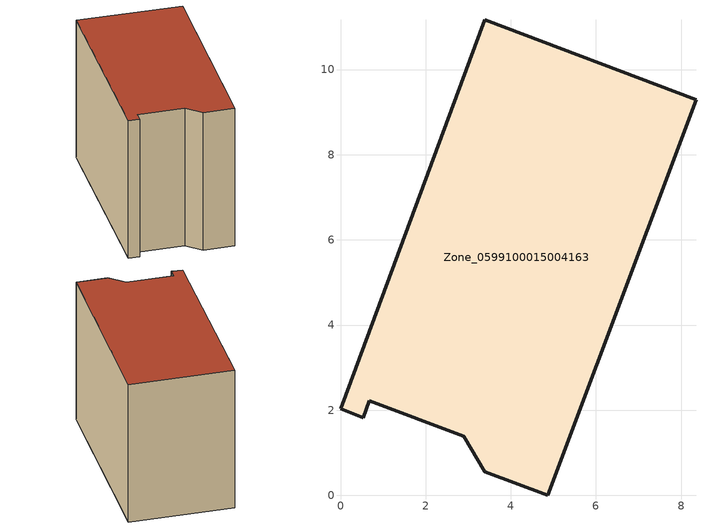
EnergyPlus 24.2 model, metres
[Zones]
Zone_0599100015004163
 floor ground (C_G): 3.39,11.17 8.35,9.29 4.86,0 3.38,0.56 2.89,1.38 0.68,2.22 0.53,1.82 0,2.03 z0.89
 wall outside (C_F): 0.68,2.22 2.89,1.38 3.38,0.56 4.86,0 8.35,9.29 3.39,11.17 0,2.03 0.53,1.82 0.68,2.22 z0.89:8.62
 roof outside (C_R): 4.86,0 8.35,9.29 3.39,11.17 0,2.03 0.53,1.82 0.68,2.22 2.89,1.38 3.38,0.56 z8.62
[BUILDING]
Pand.0599100015004163: North Axis=0; Terrain=City; Loads Convergence Tolerance Value=0.04; Temperature Convergence Tolerance Value=0.4; Solar Distribution=FullExterior; Maximum Number of Warmup Days=25; Minimum Number of Warmup Days=1
[Site:Location]
Rotterdam.The.Hague.AP_ZH_NLD Design_Conditions: Latitude=51.96; Longitude=4.45; Time Zone=1; Elevation=-4.5
[SITE:GROUNDTEMPERATURE:BUILDINGSURFACE]
18, 18, 18, 18, 18, 18, 18, 18, 18, 18, 18, 18
[MATERIAL] Thermal Absorptance=0.9; Solar Absorptance=0.7; Visible Absorptance=0.7
Name | Roughness | Thickness | Conductivity | Density | Specific Heat
G.TI.1965-1974 | MediumSmooth | 0.15 | 0.882353 | 540 | 1210
F.TI.1965-1974 | Rough | 0.3 | 0.697674 | 1920 | 840
R.TI.1965-1974 | MediumRough | 0.2 | 0.232558 | 1500 | 1000
[CONSTRUCTION]
C_G: G.TI.1965-1974
C_F: F.TI.1965-1974
C_R: R.TI.1965-1974
[ZONE]
Zone_0599100015004163: Type=1; Multiplier=1; Ceiling Height=Autocalculate; Volume=Autocalculate; Floor Area=autocalculate; Part of Total Floor Area=Yes
[ZONEINFILTRATION:DESIGNFLOWRATE]
Infil_Zone_0599100015004163: Zone or ZoneList or Space or SpaceList=Zone_0599100015004163; Schedule=AlwaysOn; Design Flow Rate Calculation Method=Flow/Area; Flow Rate per Floor Area=0.003; Constant Term Coefficient=1; Temperature Term Coefficient=0; Velocity Term Coefficient=0; Velocity Squared Term Coefficient=0
[HVACTEMPLATE:ZONE:IDEALLOADSAIRSYSTEM]
Zone_0599100015004163: Maximum Heating Supply Air Temperature=50; Minimum Cooling Supply Air Temperature=13; Maximum Heating Supply Air Humidity Ratio=0.0156; Minimum Cooling Supply Air Humidity Ratio=0.0077; Heating Limit=NoLimit; Cooling Limit=NoLimit; Dehumidification Control Type=ConstantSensibleHeatRatio; Cooling Sensible Heat Ratio=0.7; Dehumidification Setpoint=60; Humidification Control Type=None; Humidification Setpoint=30; Outdoor Air Method=None; Outdoor Air Flow Rate per Person=0.00944; Outdoor Air Flow Rate per Zone Floor Area=0; Outdoor Air Flow Rate per Zone=0; Demand Controlled Ventilation Type=None; Outdoor Air Economizer Type=NoEconomizer; Heat Recovery Type=None; Sensible Heat Recovery Effectiveness=0.7; Latent Heat Recovery Effectiveness=0.65
[ZONECONTROL:THERMOSTAT]
ThermostatControl_Zone_0599100015004163: Zone or ZoneList=Zone_0599100015004163; Control Type Schedule=DualSetpointControlType; Control 1=Thermostat_Zone_0599100015004163; Temperature Difference Between Cutout And Setpoint=0
[THERMOSTATSETPOINT:DUALSETPOINT]
Thermostat_Zone_0599100015004163: Heating Setpoint Temperature Schedule=HeatingSetpoint_Zone_0599100015004163; Cooling Setpoint Temperature Schedule=CoolingSetpoint_Zone_0599100015004163
[SCHEDULE:COMPACT]
HeatingSetpoint_Zone_0599100015004163: Through: 12/31, For: AllDays, Until: 24:00, 21
CoolingSetpoint_Zone_0599100015004163: Through: 12/31, For: AllDays, Until: 24:00, 24
DualSetpointControlType: Through: 12/31, For: AllDays, Until: 24:00, 4
AlwaysOn: Through: 12/31, For: AllDays, Until: 24:00, 1
